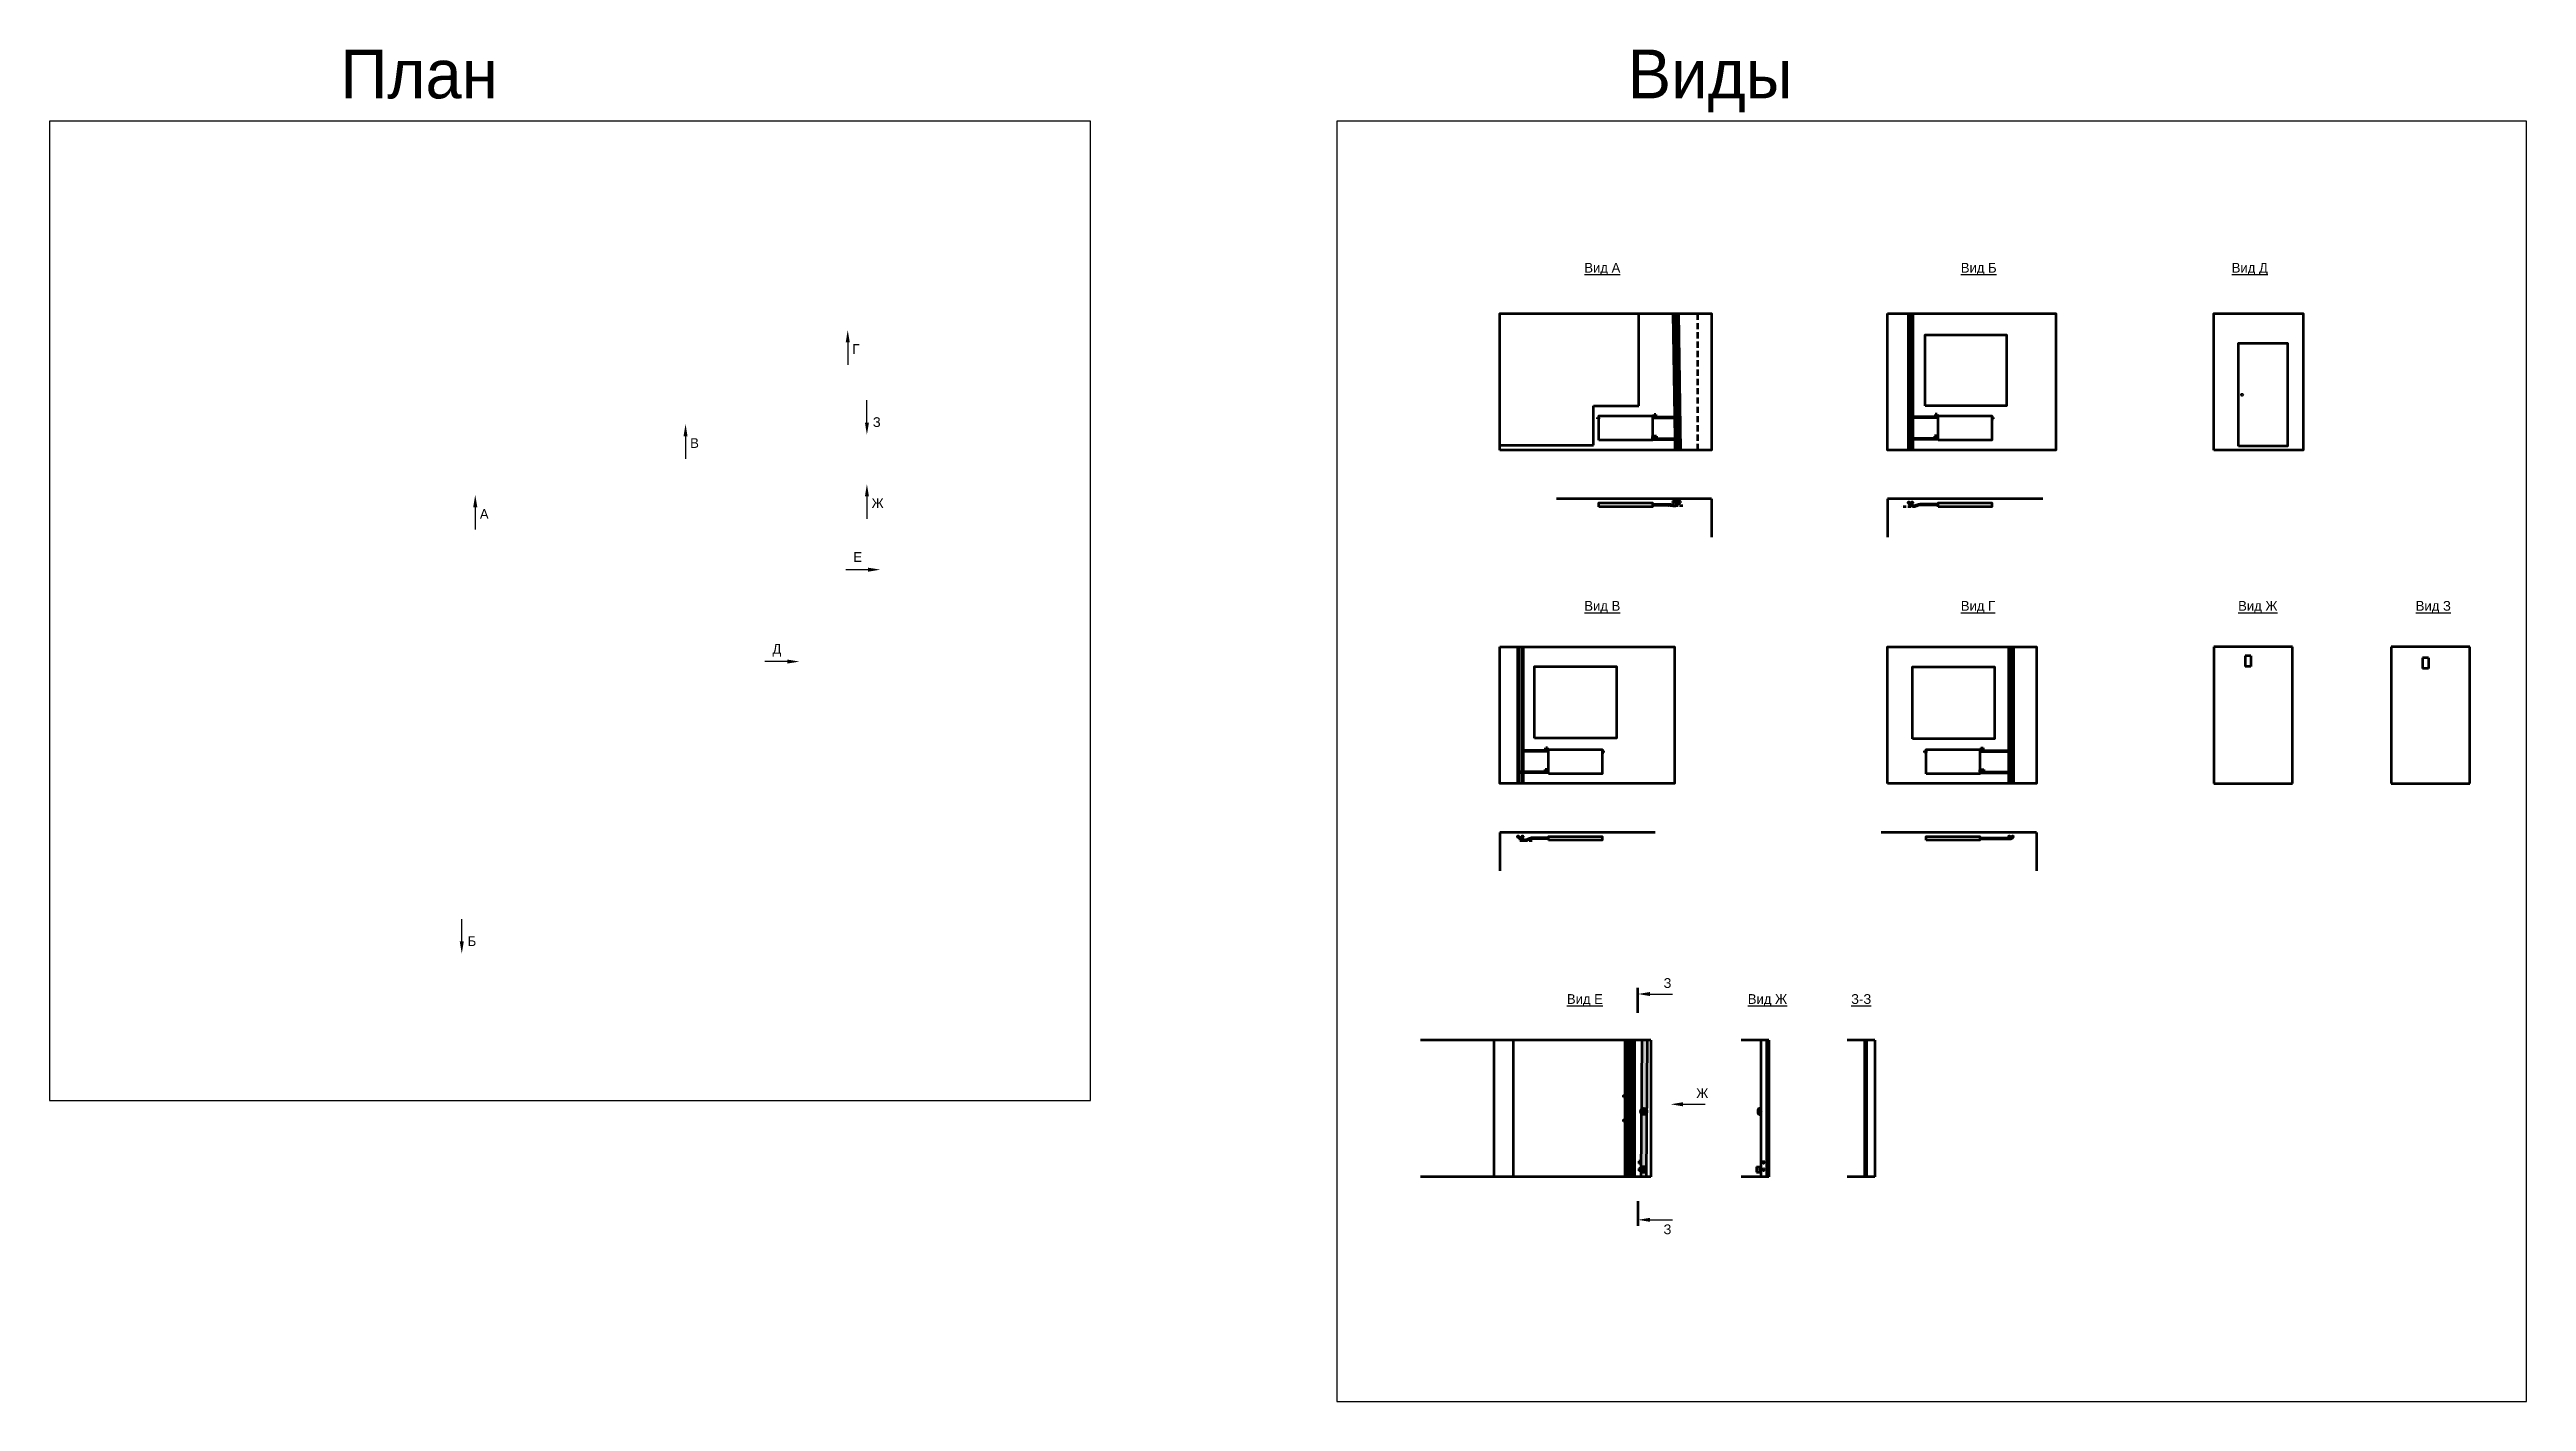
# Model space of a CAD drawing. Header units: millimetres. Extents: x -2161 to 48579, y -5974 to 21725.
import ezdxf

# ---------------------------------------------------------------- set-up
doc = ezdxf.new("R2010")
doc.units = ezdxf.units.MM
doc.linetypes.add('ACAD_ISO10W100', pattern=[18.5, 12, -3, 0.5, -3])
doc.linetypes.add('DASHED', pattern=[19.05, 12.7, -6.35])
doc.layers.add('01 Черновое', color=7, linetype='Continuous', lineweight=100)
doc.layers.add('100 noprint', color=1, linetype='Continuous', plot=False)
doc.styles.get("Standard").update_dxf_attribs({"font": 'Ubuntu-R.ttf'})

msp = doc.modelspace()

# ---------------------------------------------------------------- hatches: boundary and pattern name
at = {"layer": '01 Черновое'}
for color, points in [(252, [(30144, -1373), (30144, 1427), (30112, 1427), (30112, -1373)]), (252, [(30234, -1373), (30234, 1427), (30194, 1427), (30194, -1373)]), (252, [(30304, -1373), (30304, 1427), (30264, 1427), (30264, -1373)]), (251, [(30080, 261), (30080, 293), (30112, 293), (30112, 261)]), (251, [(30204, 87), (30204, 107), (30224, 107), (30224, 87)]), (251, [(30274, 87), (30274, 107), (30294, 107), (30294, 87)]), (252, [(30443, -70), (30444, 5, 0.157297), (30432, -33, 0.153639)]), (252, [(30554, -2, 0.553671), (30444, 5), (30443, -70, 0.553671), (30553, -64)]), (251, [(30080, -239), (30080, -207), (30112, -207), (30112, -239)]), (252, [(30562, -33, 0.124358), (30554, -2), (30553, -64, 0.127986)]), (252, [(30436, -1098), (30436, -1048), (30394, -1048), (30394, -1098)]), (252, [(30435, -1222), (30435, -1198), (30394, -1198), (30394, -1248), (30435, -1248), (30435, -1223, -0.003571)])]:
    msp.add_hatch(color=color, dxfattribs=at).paths.add_polyline_path(points)
h = msp.add_hatch(color=252, dxfattribs=at)
h.paths.add_polyline_path([(30545, -1223), (30564, 1427), (30454, 1427), (30435, -1222, -0.992883)])
h.paths.add_polyline_path([(30545, -1223, 0.992883), (30435, -1222), (30435, -1223, 0.992883), (30545, -1224)])
h.paths.add_polyline_path([(30544, -1373), (30545, -1224, -0.992883), (30435, -1223), (30434, -1373)])

# ---------------------------------------------------------------- linework, layer by layer
for p, q in [((14190, 15727), (14190, 15266)), ((14583, 14083), (14583, 14544)), ((10868, 13801), (10868, 13340)), ((6560, 12348), (6560, 11888)), ((14583, 12568), (14583, 12108)), ((14608, 11068), (14148, 11068)), ((12952, 9185), (12492, 9185)), ((6284, 3450), (6284, 3910)), ((30627, 2374), (31088, 2374)), ((31298, 115), (31758, 115)), ((30627, -2253), (31088, -2253))]:
    msp.add_line(p, q)
for points in [[(14149, 15727), (14190, 15977), (14232, 15727)], [(10826, 13801), (10868, 14051), (10909, 13801)], [(14625, 14083), (14583, 13833), (14542, 14083)], [(14542, 12568), (14583, 12818), (14625, 12568)], [(6518, 12348), (6560, 12598), (6602, 12348)], [(14608, 11109), (14858, 11068), (14608, 11026)], [(12952, 9227), (13202, 9185), (12952, 9144)], [(6326, 3450), (6284, 3200), (6242, 3450)], [(30627, 2332), (30377, 2374), (30627, 2415)], [(31298, 73), (31048, 115), (31298, 156)], [(30627, -2211), (30377, -2253), (30627, -2294)]]:
    msp.add_solid(points)
for p, q in [((30397, 14428), (30397, 16318)), ((31095, 16318), (31126, 14198)), ((31127, 16318), (31158, 14198)), ((31175, 16318), (31206, 14198)), ((31207, 16318), (31247, 13518)), ((35910, 16318), (35910, 13518)), ((35942, 16318), (35942, 13758)), ((35980, 16318), (35980, 13758)), ((36012, 16318), (36012, 14198)), ((29467, 13618), (29467, 14428)), ((29467, 14428), (30397, 14428)), ((30677, 14198), (31222, 14198)), ((30677, 14178), (31222, 14178)), ((30677, 13758), (31147, 13758)), ((30677, 13738), (31147, 13738)), ((31126, 14178), (31132, 13758)), ((31132, 13738), (31135, 13518)), ((31158, 14178), (31167, 13518)), ((31206, 14178), (31215, 13518)), ((36530, 13758), (35926, 13758)), ((36530, 13738), (35926, 13738)), ((35942, 13738), (35942, 13518)), ((35980, 13738), (35980, 13518)), ((36530, 14198), (35995, 14198)), ((36530, 14178), (35995, 14178)), ((36012, 14178), (36012, 13758)), ((36012, 13738), (36012, 13518)), ((27547, 13618), (29467, 13618)), ((31887, 12518), (28707, 12518)), ((30677, 12408), (31043, 12408)), ((30677, 12388), (31043, 12388)), ((31151, 12473), (31111, 12473)), ((31151, 12441), (31111, 12441)), ((31191, 12473), (31231, 12473)), ((31231, 12441), (31191, 12441)), ((31887, 12518), (31887, 11733)), ((38671, 12518), (35490, 12518)), ((35490, 12518), (35490, 11733)), ((36530, 12408), (36165, 12408)), ((36530, 12388), (36165, 12388)), ((27907, 9484), (27907, 6684)), ((27939, 9484), (27939, 6924)), ((27997, 9484), (27997, 6924)), ((28029, 9484), (28029, 7364)), ((37968, 9484), (37968, 7364)), ((38000, 9484), (38000, 7364)), ((38038, 9484), (38038, 7364)), ((38070, 9484), (38070, 6684)), ((42173, 9484), (42173, 6684)), ((43783, 9484), (42173, 9484)), ((42813, 9304), (42813, 9084)), ((42933, 9304), (42813, 9304)), ((42933, 9304), (42933, 9084)), ((43783, 6684), (43783, 9484)), ((45810, 9484), (45810, 6684)), ((47420, 9484), (45810, 9484)), ((46450, 9264), (46450, 9044)), ((46570, 9264), (46450, 9264)), ((46570, 9264), (46570, 9044)), ((47420, 6684), (47420, 9484)), ((42933, 9084), (42813, 9084)), ((46570, 9044), (46450, 9044)), ((28547, 7364), (28013, 7364)), ((28547, 7344), (28013, 7344)), ((28029, 7344), (28029, 6924)), ((37380, 7364), (38055, 7364)), ((37380, 7344), (38055, 7344)), ((37968, 7344), (37968, 6924)), ((38000, 7344), (38000, 6684)), ((38038, 7344), (38038, 6684)), ((28547, 6924), (27928, 6924)), ((28547, 6904), (27928, 6904)), ((27939, 6904), (27939, 6684)), ((27997, 6904), (27997, 6684)), ((28029, 6904), (28029, 6684)), ((37380, 6924), (37983, 6924)), ((37380, 6904), (37983, 6904)), ((37968, 6904), (37968, 6684)), ((42173, 6684), (43783, 6684)), ((45810, 6684), (47420, 6684)), ((30728, 5684), (27547, 5684)), ((27547, 5684), (27547, 4899)), ((38540, 5684), (35359, 5684)), ((38540, 5684), (38540, 4899)), ((28547, 5574), (28222, 5574)), ((28547, 5554), (28222, 5554)), ((37380, 5574), (37984, 5574)), ((37380, 5554), (37984, 5554)), ((30377, 1990), (30377, 2498)), ((30644, 1427), (25920, 1427)), ((27424, 1427), (27424, -1373)), ((27824, 1427), (27824, -1373)), ((30112, 1427), (30112, -1373)), ((30144, 1427), (30144, -1373)), ((30194, 1427), (30194, -1373)), ((30234, 1427), (30234, -1373)), ((30264, 1427), (30264, -1373)), ((30304, 1427), (30304, -1373)), ((30454, 1427), (30434, -1373)), ((30564, 1427), (30544, -1373)), ((30644, 1427), (30644, -1373)), ((33058, 1427), (32490, 1427)), ((32898, 1427), (32898, -1373)), ((33008, 1427), (33008, -1373)), ((33058, 1427), (33058, -1373)), ((35230, 1427), (34661, 1427)), ((35020, 1427), (35020, -1373)), ((35060, 1427), (35060, -1373)), ((35230, 1427), (35230, -1373)), ((30204, 337), (30204, 87)), ((30224, 337), (30224, 87)), ((30274, 337), (30274, 87)), ((30294, 337), (30294, 87)), ((32858, 32), (32898, 32)), ((32858, -98), (32898, -98)), ((30644, -1373), (25920, -1373)), ((30436, -1048), (30394, -1048)), ((30394, -1048), (30394, -1098)), ((30436, -1098), (30394, -1098)), ((30435, -1198), (30394, -1198)), ((30394, -1198), (30394, -1248)), ((30435, -1248), (30394, -1248)), ((33058, -1373), (32490, -1373)), ((32808, -1168), (32898, -1168)), ((32808, -1168), (32808, -1278)), ((32808, -1278), (32898, -1278)), ((35230, -1373), (34661, -1373)), ((30377, -1869), (30377, -2377))]:
    msp.add_line(p, q, dxfattribs=at)
at = {"layer": '01 Черновое', "linetype": 'DASHED', "ltscale": 10}
msp.add_line((31607, 13518), (31607, 16318), dxfattribs=at)
at = {"layer": '01 Черновое', "linetype": 'DASHED', "ltscale": 0.5}
for p, q in [((30700, 14253), (30745, 14253)), ((30700, 14253), (30700, 14198)), ((30745, 14253), (30745, 14198)), ((36463, 14253), (36463, 14198)), ((36508, 14253), (36463, 14253)), ((36508, 14253), (36508, 14198)), ((28480, 7419), (28480, 7364)), ((28525, 7419), (28480, 7419)), ((28525, 7419), (28525, 7364)), ((37403, 7419), (37448, 7419)), ((37403, 7419), (37403, 7364)), ((37448, 7419), (37448, 7364))]:
    msp.add_line(p, q, dxfattribs=at)
at = {"layer": '01 Черновое', "linetype": 'DASHED', "ltscale": 5}
for p, q in [((31295, 12373), (31006, 12373)), ((36065, 12358), (35775, 12358)), ((28213, 5509), (27923, 5509))]:
    msp.add_line(p, q, dxfattribs=at)
at = {"layer": '01 Черновое', "linetype": 'ACAD_ISO10W100'}
for p, q in [((30497, 47), (30497, -114)), ((30420, -33), (30583, -33)), ((30377, -1073), (30454, -1073)), ((30377, -1223), (30577, -1223)), ((30490, -1143), (30490, -1304))]:
    msp.add_line(p, q, dxfattribs=at)
at = {"layer": '01 Черновое', "linetype": 'ACAD_ISO10W100', "ltscale": 2}
for p, q in [((32822, -33), (32931, -33)), ((32787, -1223), (32909, -1223))]:
    msp.add_line(p, q, dxfattribs=at)
at = {"layer": '01 Черновое'}
for points in [[(27547, 13518), (27547, 16318), (31887, 16318), (31887, 13518)], [(35490, 16318), (38940, 16318), (38940, 13518), (35490, 13518)], [(42173, 13518), (42173, 16318), (44003, 16318), (44003, 13518)], [(36260, 14428), (36260, 15878), (37930, 15878), (37930, 14428)], [(42683, 13598), (42683, 15708), (43683, 15708), (43683, 13598)], [(29577, 13718), (29577, 14218), (30677, 14218), (30677, 13718)], [(36530, 13718), (36530, 14218), (37630, 14218), (37630, 13718)], [(29577, 12358), (29577, 12438), (30677, 12438), (30677, 12358)], [(36530, 12358), (36530, 12438), (37630, 12438), (37630, 12358)], [(27547, 9484), (31127, 9484), (31127, 6684), (27547, 6684)], [(35490, 6684), (35490, 9484), (38540, 9484), (38540, 6684)], [(28257, 7614), (28257, 9084), (29937, 9084), (29937, 7614)], [(36000, 7604), (36000, 9074), (37680, 9074), (37680, 7604)], [(28547, 6884), (28547, 7384), (29647, 7384), (29647, 6884)], [(36280, 6884), (36280, 7384), (37380, 7384), (37380, 6884)], [(28547, 5524), (28547, 5604), (29647, 5604), (29647, 5524)], [(36280, 5524), (36280, 5604), (37380, 5604), (37380, 5524)]]:
    msp.add_lwpolyline(points, close=True, dxfattribs=at)
at = {"layer": '01 Черновое', "linetype": 'DASHED', "ltscale": 0.5, "flags": 128}
for points in [[(29547, 14158), (29547, 14188), (29577, 14188), (29577, 14158)], [(30677, 13758), (30677, 13808), (30757, 13808), (30757, 13758)], [(36530, 13758), (36530, 13808), (36450, 13808), (36450, 13758)], [(37660, 14158), (37660, 14188), (37630, 14188), (37630, 14158)], [(29677, 7324), (29677, 7354), (29647, 7354), (29647, 7324)], [(36250, 7324), (36250, 7354), (36280, 7354), (36280, 7324)], [(28547, 6924), (28547, 6974), (28467, 6974), (28467, 6924)], [(37380, 6924), (37380, 6974), (37460, 6974), (37460, 6924)]]:
    msp.add_lwpolyline(points, close=True, dxfattribs=at)
at = {"layer": '01 Черновое', "flags": 128}
for points in [[(30080, 261), (30080, 293), (30112, 293), (30112, 261)], [(30204, 87), (30204, 107), (30224, 107), (30224, 87)], [(30274, 87), (30274, 107), (30294, 107), (30294, 87)], [(30080, -239), (30080, -207), (30112, -207), (30112, -239)]]:
    msp.add_lwpolyline(points, close=True, dxfattribs=at)
at = {"layer": '01 Черновое'}
for centre, radius in [((42753, 14653), 13.2), ((31111, 12457), 16), ((31151, 12457), 16), ((31191, 12457), 16), ((31231, 12457), 16), ((35926, 12442), 16), ((35996, 12442), 16), ((27923, 5598), 16), ((28013, 5598), 16), ((37984, 5598), 16), ((38054, 5598), 16), ((30497, -33), 65), ((30490, -1223), 55)]:
    msp.add_circle(centre, radius, dxfattribs=at)
at = {"layer": '01 Черновое', "linetype": 'DASHED', "ltscale": 2}
for centre in [(32953, -1073), (32953, -1223)]:
    msp.add_circle(centre, 25, dxfattribs=at)
at = {"layer": '01 Черновое'}
for centre, start, end in [((31147, 13748), 270, 90), ((31222, 14188), 270, 90), ((35926, 13748), 90, 270), ((35995, 14188), 90, 270), ((28013, 7354), 90, 270), ((38055, 7354), 270, 90), ((27928, 6914), 90, 270), ((37983, 6914), 270, 90), ((30214, 337), 0, 180), ((30284, 337), 0, 180)]:
    msp.add_arc(centre, 10, start, end, dxfattribs=at)
msp.add_ellipse((32858, -33), major_axis=(0, 65), ratio=0.307692, dxfattribs=at)
for points, knots in [([(31043, 12408), (31046, 12408), (31051, 12407), (31059, 12407), (31067, 12405), (31077, 12404), (31089, 12401), (31103, 12398), (31114, 12395), (31123, 12394), (31128, 12393), (31134, 12393), (31139, 12393), (31144, 12394), (31148, 12394), (31153, 12396), (31157, 12398), (31162, 12400), (31167, 12403), (31172, 12406), (31177, 12410), (31182, 12414), (31189, 12419), (31197, 12427), (31207, 12437), (31214, 12444), (31217, 12448), (31218, 12448)], [0, 0, 0, 0, 8.275891, 16.388425, 24.347888, 32.155746, 47.277728, 61.602703, 74.888564, 81.05872, 86.874252, 92.317611, 97.389598, 102.119469, 106.663155, 111.380479, 116.351986, 121.611277, 127.170026, 133.023606, 139.155914, 145.543113, 152.156365, 165.930852, 180.212018, 194.733235, 195.680837, 195.680837, 195.680837, 195.680837]), ([(28222, 5574), (28218, 5574), (28210, 5573), (28198, 5572), (28187, 5569), (28176, 5566), (28165, 5563), (28151, 5557), (28134, 5550), (28118, 5544), (28106, 5539), (28097, 5535), (28088, 5533), (28079, 5531), (28071, 5529), (28063, 5529), (28055, 5529), (28047, 5530), (28039, 5532), (28031, 5534), (28022, 5537), (28014, 5541), (28005, 5545), (27996, 5550), (27988, 5555), (27976, 5562), (27962, 5573), (27948, 5583), (27941, 5590), (27938, 5592)], [0, 0, 0, 0, 12.141385, 24.043852, 35.750636, 47.290775, 58.677288, 69.906977, 91.810262, 112.72349, 122.692436, 132.273729, 141.430149, 150.142103, 158.419251, 166.31511, 174.14192, 182.193206, 190.533907, 199.198459, 208.196643, 217.519319, 227.143285, 237.035088, 247.15388, 257.453507, 278.391406, 299.426163, 308.799829, 308.799829, 308.799829, 308.799829]), ([(37984, 5574), (37986, 5574), (37990, 5574), (37996, 5574), (38001, 5574), (38007, 5574), (38012, 5574), (38016, 5575), (38019, 5575), (38021, 5576), (38023, 5576), (38025, 5577), (38027, 5578), (38028, 5578), (38030, 5579), (38031, 5580), (38032, 5580), (38033, 5581), (38035, 5582), (38037, 5584), (38039, 5587), (38040, 5588), (38041, 5589)], [0, 0, 0, 0, 5.90514, 11.705601, 17.352044, 22.785563, 27.941734, 32.754975, 35.013941, 37.165343, 39.203978, 41.126488, 42.932033, 44.623066, 46.206198, 47.693041, 49.100915, 50.552422, 52.244883, 54.183542, 58.765466, 61.329337, 61.329337, 61.329337, 61.329337])]:
    msp.add_open_spline(points, degree=3, knots=knots, dxfattribs=at)
for points, start_tangent, end_tangent in [([(31043, 12388), (31149, 12374), (31241, 12444)], (1, 0), (0.707107, 0.707107)), ([(36165, 12388), (36013, 12360), (35917, 12428)], (-1, 0), (-0.707107, 0.707107)), ([(36165, 12408), (36155, 12407), (36145, 12406), (36135, 12404), (36126, 12402), (36108, 12398), (36090, 12392), (36074, 12387), (36058, 12382), (36050, 12381), (36043, 12379), (36036, 12379), (36030, 12378), (36024, 12378), (36018, 12379), (36012, 12381), (36006, 12383), (36000, 12385), (35994, 12388), (35988, 12392), (35981, 12397), (35975, 12402), (35969, 12407), (35956, 12418), (35943, 12430), (35940, 12434)], (-1, 0), (-0.707107, 0.707107)), ([(28222, 5554), (28064, 5509), (27917, 5583)], (-1, 0), (-0.768305, 0.640083)), ([(37984, 5554), (38044, 5564), (38066, 5587)], (1, 0), (0.707107, 0.707107))]:
    msp.add_spline(points, degree=3, dxfattribs=dict(at, start_tangent=start_tangent, end_tangent=end_tangent))
at = {"layer": '100 noprint'}
for p, q in [((31887, 16318), (31887, 16318)), ((31887, 13518), (31887, 13518))]:
    msp.add_line(p, q, dxfattribs=at)
for points in [[(-2161, 20254), (-2161, 190), (19160, 190), (19160, 20254)], [(24206, 20254), (24206, -5974), (48579, -5974), (48579, 20254)]]:
    msp.add_lwpolyline(points, close=True, dxfattribs=at)

# ---------------------------------------------------------------- texts
at = {"linetype": 'Continuous'}
for s, p in [('Г', (14286, 15489)), ('В', (10963, 13562)), ('З', (14704, 13991)), ('А', (6655, 12110)), ('Ж', (14679, 12330)), ('Е', (14305, 11228)), ('Д', (12649, 9346)), ('Б', (6404, 3357)), ('З', (30902, 2499)), ('Ж', (31572, 240)), ('З', (30902, -2547))]:
    msp.add_text(s, height=200, dxfattribs=at).set_placement(p)
at = {"char_height": 200, "width": 2318.6, "attachment_point": 1}
for s, insert in [('{\\LВид А}', (29280, 17354)), ('{\\LВид Б}', (36992, 17354)), ('{\\LВид Д}', (42541, 17354)), ('{\\LВид В}', (29280, 10427)), ('{\\LВид Г}', (36992, 10427)), ('{\\LВид Ж}', (42673, 10427)), ('{\\LВид З}', (46311, 10427)), ('{\\LВид Е}', (28922, 2371)), ('{\\LВид Ж}', (32628, 2371)), ('{\\LЗ-З}', (34745, 2371))]:
    msp.add_mtext(s, dxfattribs=dict(at, insert=insert))
at = {"layer": '100 noprint', "char_height": 1000, "width": 2318.6, "attachment_point": 1}
for s, insert in [('{План}', (3798, 21725)), ('{Виды}', (30165, 21725))]:
    msp.add_mtext(s, dxfattribs=dict(at, insert=insert))

doc.saveas('drawing.dxf')
